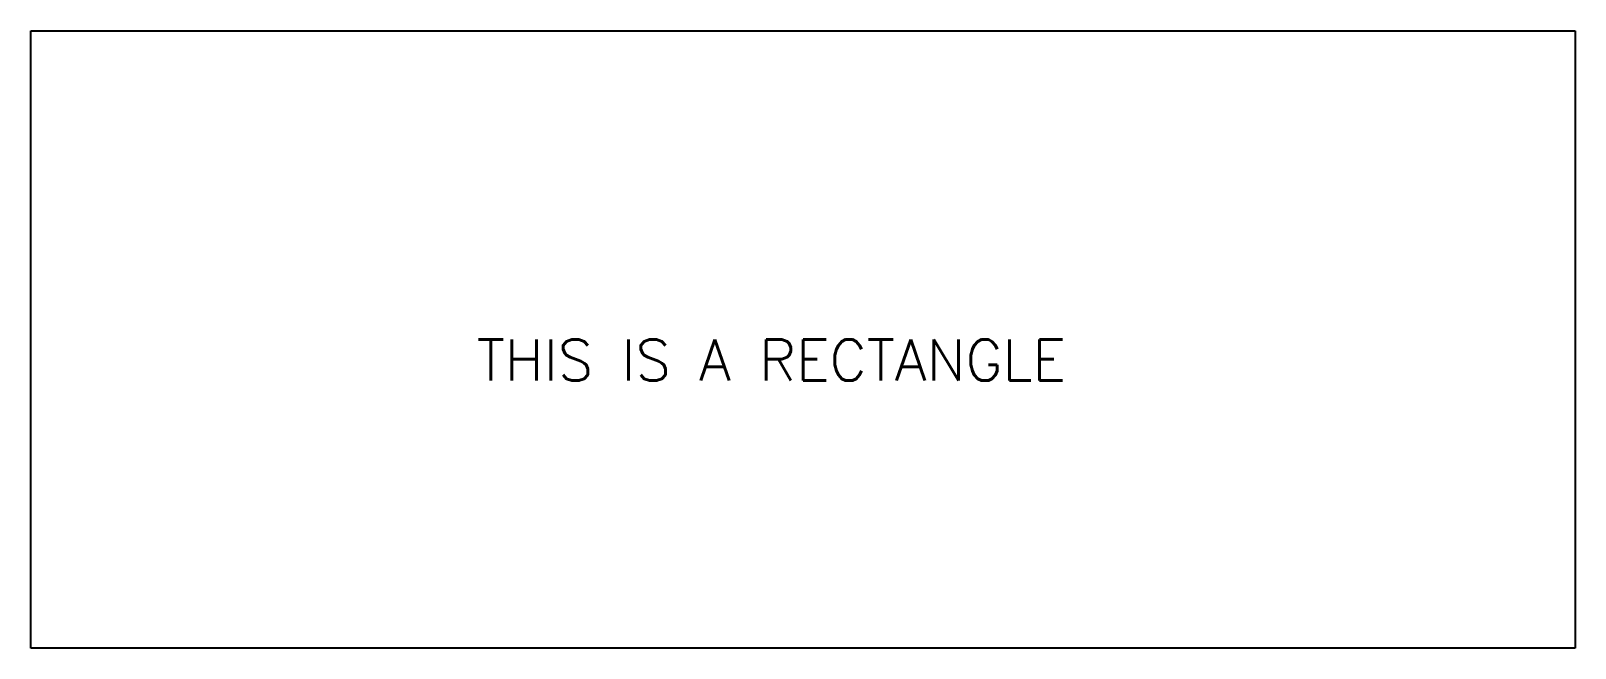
# Model space of a CAD drawing. Header units: inches. Extents: x 0 to 7.5, y 3 to 6.
import ezdxf

# ---------------------------------------------------------------- set-up
doc = ezdxf.new("R2010")
doc.units = ezdxf.units.IN
doc.header["$MEASUREMENT"] = 0
doc.styles.get("Standard").update_dxf_attribs({"font": 'ARIAL.TTF'})

msp = doc.modelspace()

# ---------------------------------------------------------------- linework, layer by layer
for p, q in [((0, 6), (7.5, 6)), ((0, 3), (0, 6)), ((7.5, 6), (7.5, 3)), ((7.5, 3), (0, 3))]:
    msp.add_line(p, q)

# ---------------------------------------------------------------- texts
at = {"insert": (2.1649, 4.5), "char_height": 0.2, "attachment_point": 1}
msp.add_mtext_dynamic_manual_height_columns('{\\Fromans|c0;THIS IS A RECTANGLE}', width=5.5, gutter_width=1, heights=[0], dxfattribs=at)

doc.saveas('drawing.dxf')
